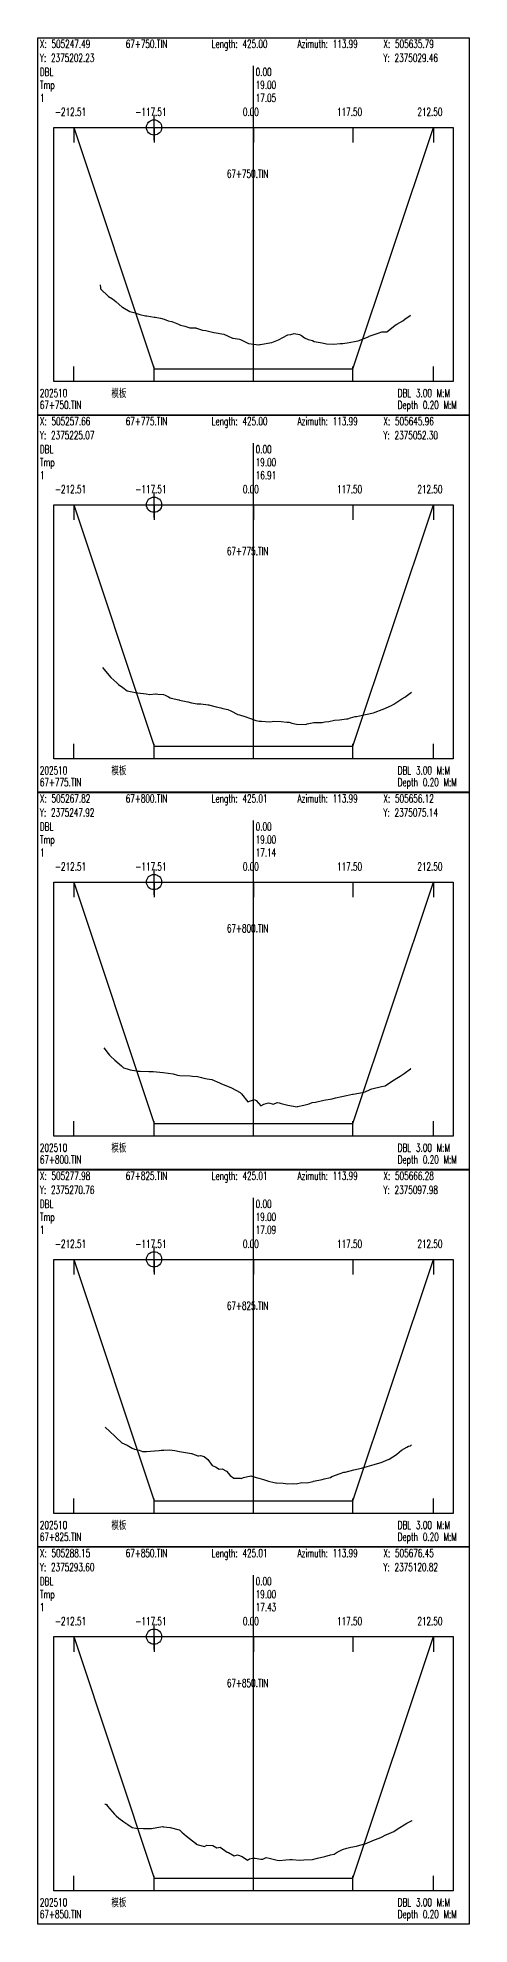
# Model space of a CAD drawing. Extents: x 1 to 194, y -24202 to 0.
# Drawn here: x 1 to 171, y -742 to 0 of the extents above; entities that cross this region are included whole.
import ezdxf

# ---------------------------------------------------------------- set-up
doc = ezdxf.new("R2010")
doc.units = 0
doc.header["$MEASUREMENT"] = 0
doc.layers.add('LABELS', color=7, linetype='Continuous')
doc.layers.add('XSECTION', color=7, linetype='Continuous')
doc.styles.get("Standard").update_dxf_attribs({"font": 'txt.shx'})

msp = doc.modelspace()

# ---------------------------------------------------------------- linework, layer by layer
at = {"color": 1}
for p, q in [((41.83, -35.3), (51.83, -35.3)), ((46.83, -40.3), (46.83, -30.3)), ((41.83, -183.77), (51.83, -183.77)), ((46.83, -188.77), (46.83, -178.77)), ((41.83, -332.25), (51.83, -332.25)), ((46.83, -337.25), (46.83, -327.25)), ((41.83, -480.73), (51.83, -480.73)), ((46.83, -485.73), (46.83, -475.73)), ((41.83, -629.2), (51.83, -629.2)), ((46.83, -634.2), (46.83, -624.2))]:
    msp.add_line(p, q, dxfattribs=at)
for centre in [(46.83, -35.3), (46.83, -183.77), (46.83, -332.25), (46.83, -480.73), (46.83, -629.2)]:
    msp.add_circle(centre, 3, dxfattribs=at)
at = {"layer": 'XSECTION', "color": 0, "linetype": 'Continuous'}
for points in [[(1, -0.01), (171, -0.01), (171, -148.48), (1, -148.48), (1, -0.01)], [(86, -135.3), (86, -11.06)], [(86, -135.3), (86, -11.06)], [(7.3, -35.3), (164.71, -35.3), (164.71, -135.3), (7.3, -135.3), (7.3, -35.3)], [(15.17, -35.3), (15.17, -41.24)], [(15.17, -35.3), (46.83, -130.3)], [(15.17, -35.3), (46.83, -130.3)], [(46.83, -35.3), (46.83, -41.24)], [(86, -35.3), (86, -41.24)], [(125.17, -35.3), (125.17, -41.24)], [(125.17, -130.3), (156.84, -35.3)], [(125.17, -130.3), (156.84, -35.3)], [(156.84, -35.3), (156.84, -41.24)], [(15.17, -135.3), (15.17, -129.36)], [(46.83, -135.3), (46.83, -129.36)], [(46.83, -130.3), (86, -130.3)], [(46.83, -130.3), (46.83, -130.3)], [(46.83, -130.3), (86, -130.3)], [(86, -135.3), (86, -129.36)], [(86, -130.3), (125.17, -130.3)], [(86, -130.3), (125.17, -130.3)], [(125.17, -135.3), (125.17, -129.36)], [(125.17, -130.3), (125.17, -130.3)], [(156.84, -135.3), (156.84, -129.36)], [(1, -148.49), (171, -148.49), (171, -296.95), (1, -296.95), (1, -148.49)], [(86, -283.77), (86, -159.54)], [(86, -283.77), (86, -159.54)], [(7.3, -183.77), (164.71, -183.77), (164.71, -283.77), (7.3, -283.77), (7.3, -183.77)], [(15.17, -183.77), (15.17, -189.71)], [(15.17, -183.77), (46.83, -278.77)], [(15.17, -183.77), (46.83, -278.77)], [(46.83, -183.77), (46.83, -189.71)], [(86, -183.77), (86, -189.71)], [(125.17, -183.77), (125.17, -189.71)], [(125.17, -278.77), (156.84, -183.77)], [(125.17, -278.77), (156.84, -183.77)], [(156.84, -183.77), (156.84, -189.71)], [(15.17, -283.77), (15.17, -277.84)], [(46.83, -283.77), (46.83, -277.84)], [(46.83, -278.77), (86, -278.77)], [(46.83, -278.77), (46.83, -278.77)], [(46.83, -278.77), (86, -278.77)], [(86, -283.77), (86, -277.84)], [(86, -278.77), (125.17, -278.77)], [(86, -278.77), (125.17, -278.77)], [(125.17, -283.77), (125.17, -277.84)], [(125.17, -278.77), (125.17, -278.77)], [(156.84, -283.77), (156.84, -277.84)], [(1, -296.96), (171, -296.96), (171, -445.43), (1, -445.43), (1, -296.96)], [(86, -432.25), (86, -308.01)], [(86, -432.25), (86, -308.01)], [(7.3, -332.25), (164.71, -332.25), (164.71, -432.25), (7.3, -432.25), (7.3, -332.25)], [(15.17, -332.25), (15.17, -338.19)], [(15.17, -332.25), (46.83, -427.25)], [(15.17, -332.25), (46.83, -427.25)], [(46.83, -332.25), (46.83, -338.19)], [(86, -332.25), (86, -338.19)], [(125.17, -332.25), (125.17, -338.19)], [(125.17, -427.25), (156.84, -332.25)], [(125.17, -427.25), (156.84, -332.25)], [(156.84, -332.25), (156.84, -338.19)], [(15.17, -432.25), (15.17, -426.31)], [(46.83, -432.25), (46.83, -426.31)], [(46.83, -427.25), (86, -427.25)], [(46.83, -427.25), (46.83, -427.25)], [(46.83, -427.25), (86, -427.25)], [(86, -432.25), (86, -426.31)], [(86, -427.25), (125.17, -427.25)], [(86, -427.25), (125.17, -427.25)], [(125.17, -432.25), (125.17, -426.31)], [(125.17, -427.25), (125.17, -427.25)], [(156.84, -432.25), (156.84, -426.31)], [(1, -445.44), (171, -445.44), (171, -593.9), (1, -593.9), (1, -445.44)], [(86, -580.73), (86, -456.49)], [(86, -580.73), (86, -456.49)], [(7.3, -480.73), (164.71, -480.73), (164.71, -580.73), (7.3, -580.73), (7.3, -480.73)], [(15.17, -480.73), (15.17, -486.66)], [(15.17, -480.73), (46.83, -575.73)], [(15.17, -480.73), (46.83, -575.73)], [(46.83, -480.73), (46.83, -486.66)], [(86, -480.73), (86, -486.66)], [(125.17, -480.73), (125.17, -486.66)], [(125.17, -575.73), (156.84, -480.73)], [(125.17, -575.73), (156.84, -480.73)], [(156.84, -480.73), (156.84, -486.66)], [(15.17, -580.73), (15.17, -574.79)], [(46.83, -580.73), (46.83, -574.79)], [(46.83, -575.73), (86, -575.73)], [(46.83, -575.73), (46.83, -575.73)], [(46.83, -575.73), (86, -575.73)], [(86, -580.73), (86, -574.79)], [(86, -575.73), (125.17, -575.73)], [(86, -575.73), (125.17, -575.73)], [(125.17, -580.73), (125.17, -574.79)], [(125.17, -575.73), (125.17, -575.73)], [(156.84, -580.73), (156.84, -574.79)], [(1, -593.91), (171, -593.91), (171, -742.38), (1, -742.38), (1, -593.91)], [(86, -729.2), (86, -604.97)], [(86, -729.2), (86, -604.97)], [(7.3, -629.2), (164.71, -629.2), (164.71, -729.2), (7.3, -729.2), (7.3, -629.2)], [(15.17, -629.2), (15.17, -635.14)], [(15.17, -629.2), (46.83, -724.2)], [(15.17, -629.2), (46.83, -724.2)], [(46.83, -629.2), (46.83, -635.14)], [(86, -629.2), (86, -635.14)], [(125.17, -629.2), (125.17, -635.14)], [(125.17, -724.2), (156.84, -629.2)], [(125.17, -724.2), (156.84, -629.2)], [(156.84, -629.2), (156.84, -635.14)], [(15.17, -729.2), (15.17, -723.26)], [(46.83, -729.2), (46.83, -723.26)], [(46.83, -724.2), (86, -724.2)], [(46.83, -724.2), (46.83, -724.2)], [(46.83, -724.2), (86, -724.2)], [(86, -729.2), (86, -723.26)], [(86, -724.2), (125.17, -724.2)], [(86, -724.2), (125.17, -724.2)], [(125.17, -729.2), (125.17, -723.26)], [(125.17, -724.2), (125.17, -724.2)], [(156.84, -729.2), (156.84, -723.26)]]:
    msp.add_lwpolyline(points, dxfattribs=at)
at = {"layer": 'XSECTION', "color": 1, "linetype": 'Continuous'}
for points in [[(25.55, -97.25), (25.67, -97.7), (25.71, -97.9), (25.76, -98.8), (25.77, -98.8), (28.89, -101.8), (30.42, -102.8), (31.74, -103.85), (34.28, -106), (34.35, -106.05), (34.4, -106.1), (37.32, -107.7), (37.87, -107.85), (39.34, -108.3), (40.42, -108.65), (41.29, -108.9), (43.49, -109.4), (44.05, -109.5), (46.87, -110), (47.23, -110), (49.31, -110.3), (50.86, -110.7), (52.34, -111.4), (53.87, -111.7), (55.18, -112.25), (56.4, -112.7), (57.23, -113.1), (58.94, -113.55), (60.96, -114.2), (63.23, -114.2), (63.45, -114.25), (63.58, -114.25), (65.92, -115.05), (67.28, -115.25), (70.41, -116.05), (70.43, -116.05), (70.44, -116.05), (70.45, -116.05), (74.32, -116.7), (77.45, -118.1), (77.74, -118.25), (77.94, -118.25), (80.54, -118.65), (80.85, -118.75), (84.05, -120.3), (88.1, -120.8), (88.17, -120.8), (88.2, -120.8), (88.6, -120.75), (93.2, -119.9), (95.9, -118.9), (96.4, -118.6), (97.34, -118.05), (99.47, -116.95), (100.77, -116.8), (102.04, -116.45), (104.09, -116.8), (104.92, -117.15), (106.1, -118.1), (107.49, -118.7), (109.19, -119.15), (109.93, -119.55), (113.09, -120.1), (114.73, -120.45), (117.61, -120.55), (117.67, -120.55), (120.12, -120.35), (121.23, -120.35), (123.7, -119.95), (126.49, -119.45), (127.23, -119.25), (130.89, -117.8), (131.47, -117.55), (131.58, -117.5), (135.06, -116.3), (136.53, -115.8), (138.54, -115.7), (139.09, -115.4), (141.85, -113.1), (142.51, -112.7), (144.83, -111.4), (145.67, -110.8), (147.71, -109.35), (147.79, -109.2)], [(26.49, -247.82), (27.67, -249.27), (29.8, -251.72), (32.16, -253.92), (32.82, -254.52), (34.5, -255.72), (36.28, -257.07), (38.19, -257.42), (39.43, -257.67), (40.4, -257.82), (43.69, -258.22), (45.19, -258.42), (47.44, -258.22), (47.7, -258.17), (48.36, -258.27), (50.61, -258.47), (51.16, -258.67), (52.56, -259.42), (53.24, -259.77), (53.56, -259.92), (56.59, -260.57), (56.69, -260.57), (56.8, -260.62), (60.16, -261.37), (61.64, -261.72), (63.87, -262.07), (65.22, -262.17), (68.12, -262.47), (68.43, -262.52), (68.85, -262.62), (71.24, -263.32), (73.2, -263.67), (73.88, -263.92), (75.92, -264.37), (77.05, -264.87), (79.83, -266.32), (80.47, -266.52), (82.58, -267.17), (84.79, -267.87), (86.89, -268.67), (88.25, -268.92), (89.1, -268.97), (92.35, -269.17), (93.3, -269.12), (94.04, -268.92), (96.89, -269.02), (99.08, -269.32), (100.02, -269.32), (101.15, -269.77), (103, -270.17), (106.36, -270.22), (106.83, -270.12), (107.09, -270.02), (109.78, -269.42), (112.99, -269.42), (114.08, -269.27), (115.64, -269.07), (117.96, -268.62), (119.87, -268.47), (122.67, -268.02), (123.12, -267.97), (124.19, -267.67), (126.09, -267.17), (126.52, -267.17), (127.76, -266.82), (130.18, -266.37), (133.26, -265.62), (133.94, -265.47), (136.7, -264.42), (137.09, -264.27), (140.42, -262.77), (141.31, -262.27), (143.63, -260.72), (144.42, -260.17), (145.56, -259.47), (148.2, -257.57)], [(27.09, -397.55), (28.78, -399.75), (29.28, -400.4), (29.68, -400.75), (31.38, -402.3), (33.98, -404.6), (34.8, -405.3), (36.28, -405.8), (37.44, -406.2), (39.87, -406.6), (40.15, -406.7), (40.37, -406.65), (41.31, -406.65), (44.81, -406.8), (46.52, -406.85), (49.15, -407.1), (50.39, -407.25), (54.37, -407.7), (56.07, -408.2), (57, -408.35), (61.03, -408.55), (62.02, -408.7), (63.94, -408.8), (65.55, -409.15), (66.38, -409.4), (67.76, -409.65), (69.62, -409.95), (72.62, -411.3), (73.19, -411.5), (77.31, -413.2), (77.37, -413.25), (80.69, -415.1), (80.89, -415.25), (81.22, -415.55), (83.8, -418.75), (86.27, -417.85), (86.99, -418.2), (88.83, -420.35), (90.09, -419.7), (91.86, -419.15), (93.87, -419.6), (95.32, -419), (96.12, -419.15), (96.95, -419.35), (99.46, -420), (103.17, -420.65), (103.24, -420.65), (103.36, -420.6), (105.86, -420.1), (107.96, -419.55), (109.16, -418.95), (110.37, -418.85), (113.66, -418.1), (116.96, -417.5), (118.35, -417.2), (120.81, -416.7), (122.63, -416.25), (125.02, -415.75), (125.11, -415.75), (125.32, -415.7), (128.94, -415.1), (130.05, -414.75), (131.93, -413.9), (132.28, -413.75), (132.64, -413.65), (136.37, -412.7), (137.88, -412.4), (140.35, -410.8), (142.43, -409.45), (143.75, -408.65), (145.37, -407.6), (147.83, -405.7), (148, -405.55), (148.02, -405.55)], [(27.58, -546.73), (27.7, -546.88), (29.31, -548.33), (31.53, -550.43), (31.84, -550.68), (34.15, -552.93), (36.29, -553.83), (38.16, -555.08), (39.15, -555.43), (41, -555.88), (42.23, -556.38), (42.84, -556.33), (43.83, -556.33), (47.04, -556.03), (48.79, -555.93), (49.67, -555.83), (50.63, -555.83), (52.86, -555.63), (54.98, -555.93), (56.82, -556.33), (61.63, -557.13), (61.72, -557.13), (62.01, -557.23), (64.07, -558.03), (64.41, -558.03), (65.17, -557.93), (66.51, -558.28), (68, -559.43), (69.69, -561.88), (71.05, -562.33), (72.46, -563.23), (73.69, -563.13), (75.42, -564.08), (76.84, -565.73), (78.29, -566.83), (80.73, -566.83), (81.1, -566.93), (82.01, -566.53), (85, -565.88), (87.09, -566.53), (88.07, -566.78), (89.9, -567.38), (91.85, -568.03), (92.38, -568.13), (94.79, -568.63), (95.1, -568.68), (97.66, -568.83), (99.57, -569.08), (101.57, -568.93), (102.76, -569.03), (104.98, -568.53), (107.02, -568.63), (109.54, -568.13), (109.55, -568.13), (109.67, -568.08), (112.99, -567.33), (113.85, -567.13), (116.27, -566.53), (116.92, -566.23), (120.2, -565.03), (121.59, -564.53), (122.12, -564.43), (125.47, -563.53), (128.52, -562.93), (129, -562.83), (129.41, -562.68), (130.72, -562.28), (133.58, -561.48), (134.87, -561.03), (136.32, -560.63), (139.07, -559.53), (139.22, -559.48), (139.38, -559.33), (142.32, -557.48), (142.42, -557.38), (144.27, -555.88), (146.44, -554.68), (147.04, -554.28), (147.22, -554.18), (147.8, -554.13), (148.26, -553.68)], [(27.55, -695.2), (27.68, -695.05), (28.04, -695.25), (28.56, -695.9), (31.2, -699), (31.95, -699.7), (33.02, -700.6), (34.89, -702.1), (36.48, -703.15), (38.27, -704.3), (39.63, -704.6), (42.62, -704.7), (44.35, -704.7), (45.79, -704.65), (47.89, -704.35), (50.24, -703.95), (50.5, -704), (53.12, -704.3), (56.71, -705.25), (57.03, -705.35), (57.18, -705.5), (57.72, -706.15), (59.62, -707.75), (63.18, -710.5), (63.47, -710.8), (64.24, -711.1), (66.65, -711.8), (67.56, -711.25), (69.99, -711.4), (71.57, -712.25), (72.91, -712), (75.65, -713.95), (76.16, -714.2), (78.39, -715.45), (79.67, -715), (81.56, -715.7), (83.64, -717.1), (84.47, -716.65), (85.57, -716.35), (86.69, -716.4), (88.94, -716.7), (89.65, -716.7), (90.99, -716.05), (92.22, -716.4), (95.36, -717.1), (96.2, -717.25), (98.73, -717), (100.37, -716.95), (101.27, -716.95), (104.01, -717.2), (105.81, -717.05), (109.3, -716.95), (111.22, -716.4), (114.04, -715.75), (116.29, -715.05), (117.75, -714.8), (118.95, -714.05), (121.08, -712.95), (122.71, -712.4), (124.31, -712), (126.58, -711.6), (126.91, -711.55), (129.87, -710.75), (129.91, -710.75), (129.94, -710.75), (132.77, -709.5), (132.97, -709.45), (136.13, -708.3), (138.44, -707), (138.46, -707), (138.52, -707), (141.33, -705.9), (142.59, -705), (146.36, -702.55), (147.43, -702.1), (148.5, -701.6), (148.56, -701.55)]]:
    msp.add_lwpolyline(points, dxfattribs=at)

# ---------------------------------------------------------------- texts
at = {"layer": 'LABELS', "color": 0, "width": 0.666667}
for s, height, p in [('Y: 2375202.23', 3.1482, (1.85, -9.54)), ('X: 505247.49', 3.1482, (1.85, -4.01)), ('67+750.TIN', 3.148, (35.68, -4.01)), ('Length: 425.00', 3.1482, (69.51, -4.01)), ('Azimuth: 113.99', 3.1482, (103.34, -4.01)), ('Y: 2375029.46', 3.1482, (137.17, -9.54)), ('X: 505635.79', 3.1482, (137.17, -4.01)), ('DBL', 3.148, (1.85, -15.06)), ('0.00', 3.148, (86.85, -15.06)), ('0.00', 3.148, (86.85, -15.06)), ('Tmp', 3.148, (1.85, -20.16)), ('19.00', 3.148, (86.85, -20.16)), ('19.00', 3.148, (86.85, -20.16)), ('-212.51', 3.148, (7.82, -30.79)), ('-117.51', 3.148, (39.49, -30.79)), ('0.00', 3.148, (81.81, -30.79)), ('117.50', 3.148, (118.87, -30.79)), ('212.50', 3.148, (150.54, -30.79)), ('67+750.TIN', 3.148, (75.51, -55.11)), ('模板', 3.148, (30.04, -141.42)), ('DBL 3.00 M:M', 3.1482, (142.81, -141.42)), ('67+750.TIN', 3.148, (1.85, -146.1)), ('Depth 0.20 M:M', 3.1482, (142.81, -146.1)), ('Y: 2375225.07', 3.1482, (1.85, -158.01)), ('X: 505257.66', 3.1482, (1.85, -152.49)), ('67+775.TIN', 3.148, (35.68, -152.49)), ('Length: 425.00', 3.1482, (69.51, -152.49)), ('Azimuth: 113.99', 3.1482, (103.34, -152.49)), ('Y: 2375052.30', 3.1482, (137.17, -158.01)), ('X: 505645.96', 3.1482, (137.17, -152.49)), ('DBL', 3.148, (1.85, -163.54)), ('0.00', 3.148, (86.85, -163.54)), ('0.00', 3.148, (86.85, -163.54)), ('Tmp', 3.148, (1.85, -168.64)), ('19.00', 3.148, (86.85, -168.64)), ('19.00', 3.148, (86.85, -168.64)), ('-212.51', 3.148, (7.82, -179.27)), ('-117.51', 3.148, (39.49, -179.27)), ('0.00', 3.148, (81.81, -179.27)), ('117.50', 3.148, (118.87, -179.27)), ('212.50', 3.148, (150.54, -179.27)), ('67+775.TIN', 3.148, (75.51, -203.59)), ('模板', 3.148, (30.04, -289.9)), ('DBL 3.00 M:M', 3.1482, (142.81, -289.9)), ('67+775.TIN', 3.148, (1.85, -294.57)), ('Depth 0.20 M:M', 3.1482, (142.81, -294.57)), ('Y: 2375247.92', 3.1482, (1.85, -306.49)), ('X: 505267.82', 3.1482, (1.85, -300.96)), ('67+800.TIN', 3.148, (35.68, -300.96)), ('Length: 425.01', 3.1482, (69.51, -300.96)), ('Azimuth: 113.99', 3.1482, (103.34, -300.96)), ('Y: 2375075.14', 3.1482, (137.17, -306.49)), ('X: 505656.12', 3.1482, (137.17, -300.96)), ('DBL', 3.148, (1.85, -312.01)), ('0.00', 3.148, (86.85, -312.01)), ('0.00', 3.148, (86.85, -312.01)), ('Tmp', 3.148, (1.85, -317.12)), ('19.00', 3.148, (86.85, -317.12)), ('19.00', 3.148, (86.85, -317.12)), ('-212.51', 3.148, (7.82, -327.75)), ('-117.51', 3.148, (39.49, -327.75)), ('0.00', 3.148, (81.81, -327.75)), ('117.50', 3.148, (118.87, -327.75)), ('212.50', 3.148, (150.54, -327.75)), ('67+800.TIN', 3.148, (75.51, -352.06)), ('模板', 3.148, (30.04, -438.37)), ('DBL 3.00 M:M', 3.1482, (142.81, -438.37)), ('67+800.TIN', 3.148, (1.85, -443.05)), ('Depth 0.20 M:M', 3.1482, (142.81, -443.05)), ('Y: 2375270.76', 3.1482, (1.85, -454.96)), ('X: 505277.98', 3.1482, (1.85, -449.44)), ('67+825.TIN', 3.148, (35.68, -449.44)), ('Length: 425.01', 3.1482, (69.51, -449.44)), ('Azimuth: 113.99', 3.1482, (103.34, -449.44)), ('Y: 2375097.98', 3.1482, (137.17, -454.96)), ('X: 505666.28', 3.1482, (137.17, -449.44)), ('DBL', 3.148, (1.85, -460.49)), ('0.00', 3.148, (86.85, -460.49)), ('0.00', 3.148, (86.85, -460.49)), ('Tmp', 3.148, (1.85, -465.59)), ('19.00', 3.148, (86.85, -465.59)), ('19.00', 3.148, (86.85, -465.59)), ('-212.51', 3.148, (7.82, -476.22)), ('-117.51', 3.148, (39.49, -476.22)), ('0.00', 3.148, (81.81, -476.22)), ('117.50', 3.148, (118.87, -476.22)), ('212.50', 3.148, (150.54, -476.22)), ('67+825.TIN', 3.148, (75.51, -500.54)), ('模板', 3.148, (30.04, -586.85)), ('DBL 3.00 M:M', 3.1482, (142.81, -586.85)), ('67+825.TIN', 3.148, (1.85, -591.53)), ('Depth 0.20 M:M', 3.1482, (142.81, -591.53)), ('Y: 2375293.60', 3.1482, (1.85, -603.44)), ('X: 505288.15', 3.1482, (1.85, -597.91)), ('67+850.TIN', 3.148, (35.68, -597.91)), ('Length: 425.01', 3.1482, (69.51, -597.91)), ('Azimuth: 113.99', 3.1482, (103.34, -597.91)), ('Y: 2375120.82', 3.1482, (137.17, -603.44)), ('X: 505676.45', 3.1482, (137.17, -597.91)), ('DBL', 3.148, (1.85, -608.97)), ('0.00', 3.148, (86.85, -608.97)), ('0.00', 3.148, (86.85, -608.97)), ('Tmp', 3.148, (1.85, -614.07)), ('19.00', 3.148, (86.85, -614.07)), ('19.00', 3.148, (86.85, -614.07)), ('-212.51', 3.148, (7.82, -624.7)), ('-117.51', 3.148, (39.49, -624.7)), ('0.00', 3.148, (81.81, -624.7)), ('117.50', 3.148, (118.87, -624.7)), ('212.50', 3.148, (150.54, -624.7)), ('67+850.TIN', 3.148, (75.51, -649.02)), ('模板', 3.148, (30.04, -735.33)), ('DBL 3.00 M:M', 3.1482, (142.81, -735.33)), ('67+850.TIN', 3.148, (1.85, -740)), ('Depth 0.20 M:M', 3.1482, (142.81, -740))]:
    msp.add_text(s, height=height, dxfattribs=at).set_placement(p)
at = {"layer": 'LABELS', "color": 1, "width": 0.666667}
for s, height, p in [('1', 3.15, (1.85, -25.26)), ('17.05', 3.148, (86.85, -25.26)), ('17.05', 3.148, (86.85, -25.26)), ('202510', 3.148, (1.85, -141.42)), ('1', 3.15, (1.85, -173.74)), ('16.91', 3.148, (86.85, -173.74)), ('16.91', 3.148, (86.85, -173.74)), ('202510', 3.148, (1.85, -289.9)), ('1', 3.15, (1.85, -322.22)), ('17.14', 3.148, (86.85, -322.22)), ('17.14', 3.148, (86.85, -322.22)), ('202510', 3.148, (1.85, -438.37)), ('1', 3.15, (1.85, -470.69)), ('17.09', 3.148, (86.85, -470.69)), ('17.09', 3.148, (86.85, -470.69)), ('202510', 3.148, (1.85, -586.85)), ('1', 3.15, (1.85, -619.17)), ('17.43', 3.148, (86.85, -619.17)), ('17.43', 3.148, (86.85, -619.17)), ('202510', 3.148, (1.85, -735.33))]:
    msp.add_text(s, height=height, dxfattribs=at).set_placement(p)

doc.saveas('drawing.dxf')
